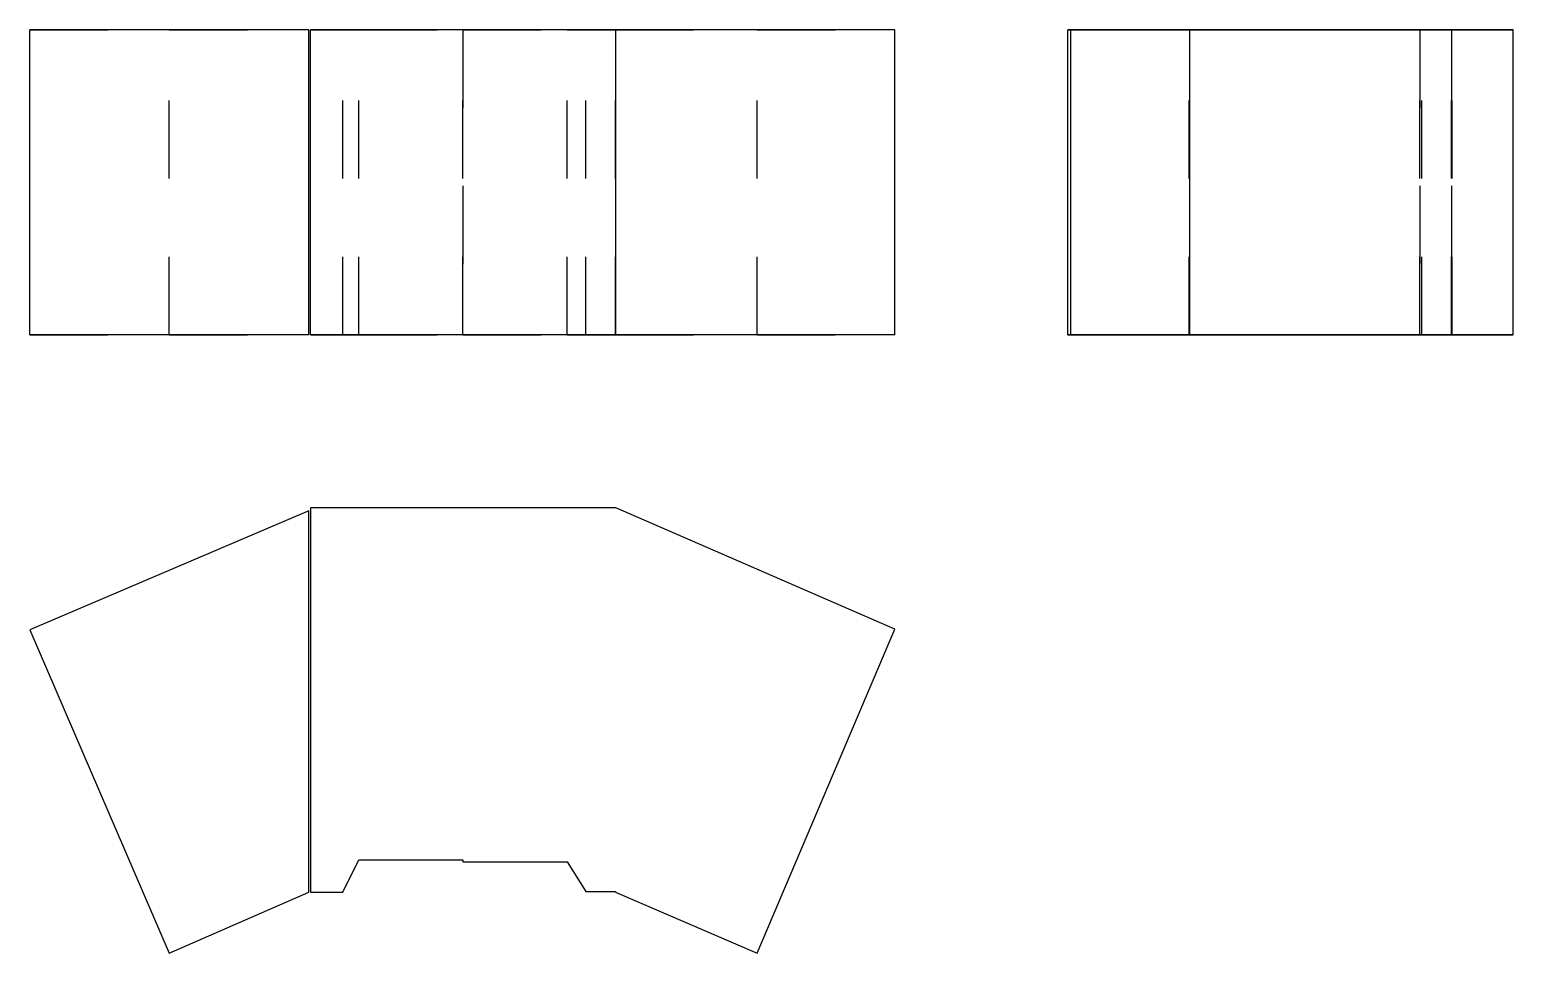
# Model space of a CAD drawing. Extents: x 0 to 1.9, y 0 to 1.18.
import ezdxf

# ---------------------------------------------------------------- set-up
doc = ezdxf.new("R2010")
doc.units = 0
doc.linetypes.add('HIDDEN', pattern=[0.055375, 0.036935, -0.01844])
for name, color, linetype in [('FRONT', 7, 'CONTINUOUS'), ('FRONT_HID', 7, 'HIDDEN'), ('LEFT', 7, 'CONTINUOUS'), ('LEFT_HID', 7, 'HIDDEN'), ('TOP', 7, 'CONTINUOUS')]:
    doc.layers.add(name, color=color, linetype=linetype)

msp = doc.modelspace()

# ---------------------------------------------------------------- linework, layer by layer
at = {"layer": 'FRONT'}
for p, q in [((0, 0.791809), (0, 1.182434)), ((0.357401, 1.182434), (0, 1.182434)), ((0.357401, 0.791809), (0.357401, 1.182434)), ((0.554688, 1.182434), (0.359375, 1.182434)), ((0.359375, 0.791809), (0.359375, 1.182434)), ((0.55625, 1.182434), (0.554688, 1.182434)), ((0.75, 1.182434), (0.55625, 1.182434)), ((0.750247, 1.182434), (0.75, 1.182434)), ((1.107484, 1.182434), (0.750247, 1.182434)), ((0.750247, 0.791809), (0.750247, 1.182434)), ((1.107484, 0.791809), (1.107484, 1.182434)), ((0.357401, 0.791809), (0, 0.791809)), ((0.554688, 0.791809), (0.359375, 0.791809)), ((0.55625, 0.791809), (0.554688, 0.791809)), ((0.75, 0.791809), (0.55625, 0.791809)), ((0.750247, 0.791809), (0.75, 0.791809)), ((1.107484, 0.791809), (0.750247, 0.791809))]:
    msp.add_line(p, q, dxfattribs=at)
at = {"layer": 'FRONT_HID', "linetype": 'HIDDEN'}
for p, q in [((0, 1.182434), (0.178701, 1.182434)), ((0.178701, 0.791809), (0.178701, 1.182434)), ((0.178701, 1.182434), (0.357401, 1.182434)), ((0.359375, 1.182434), (0.400822, 1.182434)), ((0.400822, 1.182434), (0.421546, 1.182434)), ((0.400822, 0.791809), (0.400822, 1.182434)), ((0.421546, 0.791809), (0.421546, 1.182434)), ((0.421546, 1.182434), (0.554688, 1.182434)), ((0.554688, 1.182434), (0.68824, 1.182434)), ((0.554688, 0.791809), (0.554688, 1.182434)), ((0.554688, 1.182434), (0.554688, 0.791809)), ((0.68824, 1.182434), (0.712089, 1.182434)), ((0.68824, 0.791809), (0.68824, 1.182434)), ((0.712089, 0.791809), (0.712089, 1.182434)), ((0.712089, 1.182434), (0.75, 1.182434)), ((0.75, 0.791809), (0.75, 1.182434)), ((0.75, 1.182434), (0.931332, 1.182434)), ((0.75, 1.182434), (0.75, 0.791809)), ((0.931332, 0.791809), (0.931332, 1.182434)), ((0.931332, 1.182434), (1.107484, 1.182434)), ((0, 0.791809), (0.178701, 0.791809)), ((0.178701, 0.791809), (0.357401, 0.791809)), ((0.359375, 0.791809), (0.400822, 0.791809)), ((0.400822, 0.791809), (0.421546, 0.791809)), ((0.421546, 0.791809), (0.554688, 0.791809)), ((0.554688, 0.791809), (0.68824, 0.791809)), ((0.68824, 0.791809), (0.712089, 0.791809)), ((0.712089, 0.791809), (0.75, 0.791809)), ((0.75, 0.791809), (0.931332, 0.791809)), ((0.931332, 0.791809), (1.107484, 0.791809))]:
    msp.add_line(p, q, dxfattribs=at)
at = {"layer": 'LEFT'}
for p, q in [((1.32898, 1.182434), (1.332681, 1.182434)), ((1.32898, 0.791809), (1.32898, 1.182434)), ((1.332681, 0.791809), (1.332681, 1.182434)), ((1.332681, 1.182434), (1.48523, 1.182434)), ((1.48523, 0.791809), (1.48523, 1.182434)), ((1.48523, 1.182434), (1.899293, 1.182434)), ((1.899293, 0.791809), (1.899293, 1.182434)), ((1.32898, 0.791809), (1.332681, 0.791809)), ((1.332681, 0.791809), (1.48523, 0.791809)), ((1.48523, 0.791809), (1.899293, 0.791809))]:
    msp.add_line(p, q, dxfattribs=at)
at = {"layer": 'LEFT_HID', "linetype": 'HIDDEN'}
for p, q in [((1.329088, 1.182434), (1.32898, 1.182434)), ((1.32898, 1.182434), (1.820263, 1.182434)), ((1.77972, 1.182434), (1.32898, 1.182434)), ((1.329088, 1.182434), (1.32898, 1.182434)), ((1.32898, 1.182434), (1.77972, 1.182434)), ((1.484408, 1.182434), (1.329088, 1.182434)), ((1.820263, 1.182434), (1.329088, 1.182434)), ((1.329088, 0.791809), (1.329088, 1.182434)), ((1.332681, 1.182434), (1.821168, 1.182434)), ((1.820839, 1.182434), (1.332681, 1.182434)), ((1.898882, 1.182434), (1.484408, 1.182434)), ((1.484408, 0.791809), (1.484408, 1.182434)), ((1.77972, 1.182434), (1.782105, 1.182434)), ((1.77972, 1.182434), (1.77972, 0.791809)), ((1.77972, 0.791809), (1.77972, 1.182434)), ((1.821168, 1.182434), (1.77972, 1.182434)), ((1.782105, 1.182434), (1.820263, 1.182434)), ((1.782105, 0.791809), (1.782105, 1.182434)), ((1.782105, 0.791809), (1.782105, 1.182434)), ((1.820263, 1.182434), (1.820263, 0.791809)), ((1.820263, 1.182434), (1.821168, 1.182434)), ((1.820263, 0.791809), (1.820263, 1.182434)), ((1.899293, 1.182434), (1.820839, 1.182434)), ((1.820839, 0.791809), (1.820839, 1.182434)), ((1.821168, 0.791809), (1.821168, 1.182434)), ((1.821168, 1.182434), (1.898882, 1.182434)), ((1.821168, 0.791809), (1.821168, 1.182434)), ((1.821168, 0.791809), (1.821168, 1.182434)), ((1.898882, 0.791809), (1.898882, 1.182434)), ((1.329088, 0.791809), (1.32898, 0.791809)), ((1.32898, 0.791809), (1.820263, 0.791809)), ((1.77972, 0.791809), (1.32898, 0.791809)), ((1.329088, 0.791809), (1.32898, 0.791809)), ((1.32898, 0.791809), (1.77972, 0.791809)), ((1.484408, 0.791809), (1.329088, 0.791809)), ((1.820263, 0.791809), (1.329088, 0.791809)), ((1.332681, 0.791809), (1.821168, 0.791809)), ((1.820839, 0.791809), (1.332681, 0.791809)), ((1.898882, 0.791809), (1.484408, 0.791809)), ((1.77972, 0.791809), (1.782105, 0.791809)), ((1.821168, 0.791809), (1.77972, 0.791809)), ((1.782105, 0.791809), (1.820263, 0.791809)), ((1.820263, 0.791809), (1.821168, 0.791809)), ((1.899293, 0.791809), (1.820839, 0.791809)), ((1.821168, 0.791809), (1.898882, 0.791809))]:
    msp.add_line(p, q, dxfattribs=at)
at = {"layer": 'TOP'}
for p, q in [((0.359375, 0.570313), (0.359375, 0.078125)), ((0.554688, 0.570313), (0.359375, 0.570313)), ((0.55625, 0.570313), (0.554688, 0.570313)), ((0.75, 0.570313), (0.55625, 0.570313)), ((0.750247, 0.570313), (0.75, 0.570313)), ((0.750247, 0.570205), (0.750247, 0.570313)), ((1.107484, 0.414885), (0.750247, 0.570205)), ((0.357401, 0.566612), (0, 0.414062)), ((0.357401, 0.078454), (0.357401, 0.566612)), ((0, 0.414063), (0.178701, 0)), ((0.931332, 0.000411), (1.107484, 0.414885)), ((0.400822, 0.078125), (0.421546, 0.119572)), ((0.421546, 0.119572), (0.554688, 0.119572)), ((0.554688, 0.119572), (0.554688, 0.117188)), ((0.554688, 0.117188), (0.68824, 0.117188)), ((0.68824, 0.117188), (0.712089, 0.07903)), ((0.178701, 0), (0.357401, 0.078454)), ((0.359375, 0.078125), (0.400822, 0.078125)), ((0.712089, 0.07903), (0.75, 0.07903)), ((0.75, 0.07903), (0.75, 0.078125)), ((0.75, 0.078125), (0.931332, 0.000411))]:
    msp.add_line(p, q, dxfattribs=at)

doc.saveas('drawing.dxf')
